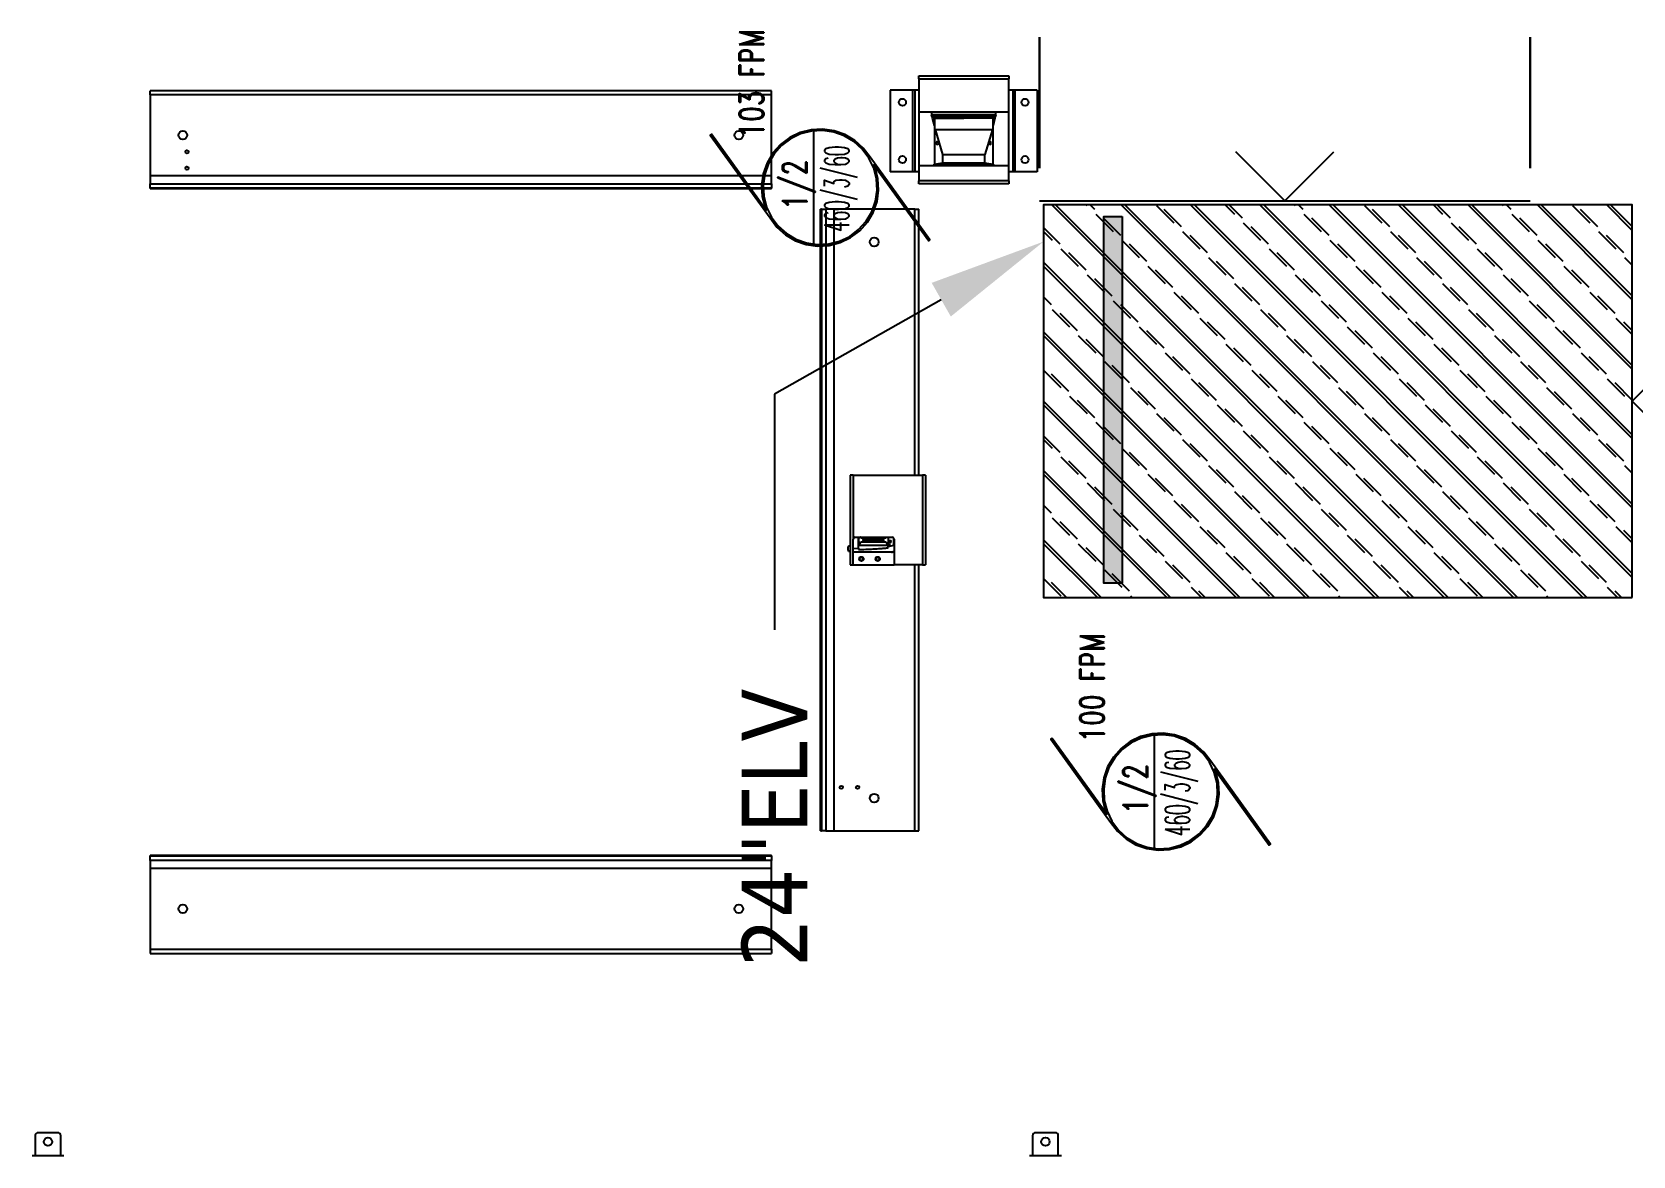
# Model space of a CAD drawing. Header units: inches. Extents: x 0 to 34.2, y 0 to 22.
# Drawn here: x 7.671 to 12.602, y 6.175 to 9.636 of the extents above; entities that cross this region are included whole.
import ezdxf
from ezdxf import colors
from ezdxf.entities.mleader import LeaderData, LeaderLine
from ezdxf.enums import TextEntityAlignment as Align
from ezdxf.math import Vec2, Vec3

# ---------------------------------------------------------------- set-up
doc = ezdxf.new("R2010")
doc.units = ezdxf.units.IN
doc.header["$MEASUREMENT"] = 0
doc.layers.add('DCA_CONVEYOR', color=5, linetype='Continuous', true_color=0x0000ff)
doc.layers.add('DCA_DIMENSIONS', color=7, linetype='Continuous')
doc.styles.add('DCA', font='tahoma.ttf')
doc.styles.add('ROMAND', font='romand', dxfattribs={"width": 0.75})

# ---------------------------------------------------------------- blocks, each defined once
blk = doc.blocks.new('ARB')
at = {"layer": 'DCA_CONVEYOR'}
h = blk.add_hatch(dxfattribs=at)
h.set_pattern_fill('ANSI33', color=256, scale=12, angle=180)
h.set_pattern_definition([(225, (13494.626, 15341.2507), (2.12132, -2.12132), []), (225, (13492.5048, 15341.2507), (2.12132, -2.12132), [1.5, -0.75])])
h.paths.add_polyline_path([(13493.574, 15169.824), (13469.574, 15169.824), (13469.574, 15133.824), (13493.574, 15133.824)])
h = blk.add_hatch(color=256, dxfattribs=at)
h.dxf.hatch_style = 1
h.paths.add_polyline_path([(13470.277, 15138.637), (13492.712, 15138.637), (13492.712, 15137.504), (13470.277, 15137.504)])
at = {"layer": 'DCA_CONVEYOR', "elevation": 17.25}
blk.add_lwpolyline([(13493.574, 15169.824), (13469.574, 15169.824), (13469.574, 15133.824), (13493.574, 15133.824)], close=True, dxfattribs=at)
at = {"layer": 'DCA_CONVEYOR'}
blk.add_lwpolyline([(13470.277, 15138.637), (13492.712, 15138.637), (13492.712, 15137.504), (13470.277, 15137.504)], close=True, dxfattribs=at)
blk = doc.blocks.new('Motor Symbol')
at = {"linetype": 'Continuous'}
for p, q in [((-1.872, 2.689), (-1.872, 2.689)), ((-3.478, 0), (3.478, 0))]:
    blk.add_line(p, q, dxfattribs=at)
for points in [[(-2.132, -3.262), (-1.528, -3.62), (-0.866, -3.853), (-0.171, -3.952), (0.531, -3.914), (1.211, -3.74), (1.367, -3.665), (-3.273, -7.016), (-3.219, -7.092), (1.844, -3.436), (2.406, -3.015), (2.874, -2.492), (3.232, -1.888), (3.465, -1.225), (3.564, -0.53), (3.526, 0.171), (3.352, 0.851), (3.048, 1.484), (2.627, 2.046), (2.104, 2.515), (1.5, 2.873), (0.837, 3.106), (0.142, 3.205), (-0.559, 3.167), (-1.239, 2.992), (-1.396, 2.917), (3.245, 6.269), (3.19, 6.345), (-1.872, 2.689), (-2.434, 2.267), (-2.903, 1.745), (-3.26, 1.14), (-3.493, 0.478), (-3.593, -0.217), (-3.554, -0.918), (-3.38, -1.599), (-3.076, -2.232), (-2.655, -2.793)], [(2.798, -2.436), (3.147, -1.848), (3.374, -1.203), (3.47, -0.526), (3.433, 0.157), (3.263, 0.819), (2.968, 1.435), (2.557, 1.982), (2.048, 2.439), (1.46, 2.787), (0.815, 3.014), (0.138, 3.111), (-0.544, 3.073), (-1.207, 2.904), (-1.823, 2.608), (-2.37, 2.198), (-2.827, 1.689), (-3.175, 1.101), (-3.402, 0.456), (-3.498, -0.221), (-3.461, -0.904), (-3.292, -1.566), (-2.996, -2.183), (-2.586, -2.73), (-2.077, -3.186), (-1.488, -3.534), (-0.843, -3.761), (-0.167, -3.858), (0.516, -3.821), (1.179, -3.651), (1.795, -3.355), (2.342, -2.945), (2.798, -2.436)]]:
    blk.add_lwpolyline(points, close=True, dxfattribs=at)
at = {"style": 'ROMAND', "width": 0.75}
blk.add_attdef('FPM', (3.038, 3.074), '', height=1.5, dxfattribs=at)
at = {"style": 'ROMAND'}
for tag, width, p in [('HP', 0.75, (0.162, 0.432)), ('VOLTAGE', 0.5, (-0.083, -2.15))]:
    blk.add_attdef(tag, text='', height=1.5, dxfattribs=dict(at, width=width)).set_placement(p, align=Align.CENTER)
blk = doc.blocks.new('T6')
at = {"layer": 'DCA_CONVEYOR'}
h = blk.add_hatch(dxfattribs=at)
h.set_pattern_fill('ANSI33', color=256, scale=12, angle=360)
h.set_pattern_definition([(45, (12540.5683, 16179.9117), (-2.12132, 2.12132), []), (45, (12542.6896, 16179.9117), (-2.12132, 2.12132), [1.5, -0.75])])
h.paths.add_polyline_path([(12541.621, 16351.338), (12565.621, 16351.338), (12565.621, 16387.338), (12541.621, 16387.338)])
h = blk.add_hatch(color=256, dxfattribs=at)
h.dxf.hatch_style = 1
h.paths.add_polyline_path([(12564.917, 16382.525), (12542.482, 16382.525), (12542.482, 16383.658), (12564.917, 16383.658)])
at = {"color": 237, "true_color": 0x802060}
for p, q in [((12565.871, 16387.584, 24), (12565.871, 16357.584, 24)), ((12565.871, 16372.584, 24), (12568.871, 16375.584, 24)), ((12565.871, 16372.584, 24), (12568.871, 16369.584, 24)), ((12541.621, 16351.338, 24), (12565.621, 16351.338, 24)), ((12553.621, 16351.338, 24), (12550.621, 16348.338, 24)), ((12553.621, 16351.338, 24), (12556.621, 16348.338, 24))]:
    blk.add_line(p, q, dxfattribs=at)
at = {"layer": 'DCA_CONVEYOR'}
for points, elevation in [([(12541.621, 16351.338), (12565.621, 16351.338), (12565.621, 16387.338), (12541.621, 16387.338)], 24), ([(12564.917, 16382.525), (12542.482, 16382.525), (12542.482, 16383.658), (12564.917, 16383.658)], 6.75)]:
    blk.add_lwpolyline(points, close=True, dxfattribs=dict(at, elevation=elevation))
for points, invisible_edges in [([(12567.871, 16387.584, 17.25), (12575.871, 16387.584, 17.25), (12575.871, 16387.584, 16.25)], 12), ([(12567.871, 16387.584, 17.25), (12575.871, 16387.584, 16.25), (12573.371, 16387.584, 13.25)], 13), ([(12567.871, 16387.584, 17.25), (12573.371, 16387.584, 13.25), (12570.371, 16387.584, 13.25)], 13), ([(12567.871, 16387.584, 17.25), (12570.371, 16387.584, 13.25), (12567.871, 16387.584, 16.25)], 1), ([(12567.871, 16357.584, 17.25), (12575.871, 16357.584, 17.25), (12575.871, 16357.584, 16.25)], 12), ([(12567.871, 16357.584, 17.25), (12575.871, 16357.584, 16.25), (12573.371, 16357.584, 13.25)], 13), ([(12567.871, 16357.584, 17.25), (12573.371, 16357.584, 13.25), (12570.371, 16357.584, 13.25)], 13), ([(12567.871, 16357.584, 17.25), (12570.371, 16357.584, 13.25), (12567.871, 16357.584, 16.25)], 1)]:
    blk.add_3dface(points, dxfattribs=dict(at, invisible_edges=invisible_edges))

msp = doc.modelspace()

# ---------------------------------------------------------------- linework, layer by layer
at = {"color": 7, "linetype": 'Continuous', "lineweight": 25}
for p, q in [((10.4022, 9.4924), (10.4022, 9.5016)), ((10.4022, 9.5016), (10.6792, 9.5016)), ((10.4022, 9.4924), (10.4022, 9.3908)), ((10.4022, 9.4924), (10.6792, 9.4924)), ((10.6792, 9.5016), (10.6792, 9.4924)), ((10.6792, 9.3908), (10.6792, 9.4924)), ((9.9488, 9.4556), (8.0349, 9.4556)), ((8.0349, 9.443), (8.0349, 9.4556)), ((9.9488, 9.443), (8.0349, 9.443)), ((8.0349, 9.443), (8.0349, 9.1944)), ((9.9488, 9.443), (9.9488, 9.4556)), ((9.9488, 9.1944), (9.9488, 9.443)), ((10.314, 9.4577), (10.314, 9.2059)), ((10.3833, 9.4577), (10.314, 9.4577)), ((10.3833, 9.4577), (10.3833, 9.2059)), ((10.3896, 9.4577), (10.3833, 9.4577)), ((10.3896, 9.4577), (10.3896, 9.2059)), ((10.4022, 9.4577), (10.3896, 9.4577)), ((10.6918, 9.4577), (10.6792, 9.4577)), ((10.6918, 9.4577), (10.6918, 9.2059)), ((10.6981, 9.4577), (10.6918, 9.4577)), ((10.6981, 9.4577), (10.6981, 9.2059)), ((10.7673, 9.4577), (10.6981, 9.4577)), ((10.7673, 9.4577), (10.7673, 9.2059)), ((10.4022, 9.3908), (10.6792, 9.3908)), ((10.4022, 9.3908), (10.4022, 9.2246)), ((10.4415, 9.3908), (10.4415, 9.381)), ((10.6398, 9.381), (10.4415, 9.381)), ((10.4435, 9.3751), (10.4415, 9.381)), ((10.6378, 9.3751), (10.4435, 9.3751)), ((10.4449, 9.3711), (10.4435, 9.3751)), ((10.4504, 9.3485), (10.4449, 9.3711)), ((10.4504, 9.3711), (10.4504, 9.3364)), ((10.6309, 9.3364), (10.6309, 9.3711)), ((10.6364, 9.3711), (10.6309, 9.3485)), ((10.6378, 9.3751), (10.6364, 9.3711)), ((10.6398, 9.381), (10.6378, 9.3751)), ((10.6398, 9.381), (10.6398, 9.3908)), ((10.6792, 9.2246), (10.6792, 9.3908)), ((10.4504, 9.3364), (10.4504, 9.2297)), ((10.4524, 9.3364), (10.4752, 9.2591)), ((10.6289, 9.3364), (10.6061, 9.2591)), ((10.6309, 9.2297), (10.6309, 9.3364)), ((10.4567, 9.2968), (10.4567, 9.2915)), ((10.4629, 9.2963), (10.4579, 9.2978)), ((10.4579, 9.2905), (10.4629, 9.292)), ((10.4636, 9.2954), (10.4636, 9.2929)), ((10.6177, 9.2954), (10.6177, 9.2929)), ((10.6234, 9.2978), (10.6184, 9.2963)), ((10.6184, 9.292), (10.6234, 9.2905)), ((10.6247, 9.2915), (10.6247, 9.2968)), ((10.4022, 9.2246), (10.4022, 9.1783)), ((10.6792, 9.2246), (10.4022, 9.2246)), ((10.4474, 9.2246), (10.4496, 9.2285)), ((10.4496, 9.2285), (10.4502, 9.2294)), ((10.4502, 9.2294), (10.4752, 9.2335)), ((10.4524, 9.2297), (10.4504, 9.2297)), ((10.4752, 9.2591), (10.4752, 9.2335)), ((10.6061, 9.2335), (10.6061, 9.2591)), ((10.6061, 9.2335), (10.6311, 9.2294)), ((10.6309, 9.2297), (10.629, 9.2297)), ((10.6311, 9.2294), (10.6317, 9.2285)), ((10.6792, 9.1783), (10.6792, 9.2246)), ((8.0349, 9.1944), (9.9488, 9.1944)), ((8.0349, 9.1944), (8.0349, 9.1692)), ((9.9488, 9.1692), (9.9488, 9.1944)), ((10.3833, 9.2059), (10.314, 9.2059)), ((10.3896, 9.2059), (10.3833, 9.2059)), ((10.4022, 9.2059), (10.3896, 9.2059)), ((10.6792, 9.1783), (10.4022, 9.1783)), ((10.4022, 9.1692), (10.4022, 9.1783)), ((10.6918, 9.2059), (10.6792, 9.2059)), ((10.6792, 9.1783), (10.6792, 9.1692)), ((10.6981, 9.2059), (10.6918, 9.2059)), ((10.7673, 9.2059), (10.6981, 9.2059)), ((8.0349, 9.1692), (9.9488, 9.1692)), ((8.0349, 9.1566), (8.0349, 9.1692)), ((8.0349, 9.1566), (9.9488, 9.1566)), ((8.0349, 9.1566), (8.0349, 9.1534)), ((9.9488, 9.1534), (8.0349, 9.1534)), ((9.9488, 9.1692), (9.9488, 9.1566)), ((9.9488, 9.1534), (9.9488, 9.1566)), ((10.6792, 9.1692), (10.4022, 9.1692)), ((10.1, 7.1765), (10.1, 9.0905)), ((10.1031, 9.0905), (10.1, 9.0905)), ((10.1031, 9.0905), (10.1031, 7.1765)), ((10.1031, 9.0905), (10.1157, 9.0905)), ((10.1157, 9.0905), (10.1157, 7.1765)), ((10.1409, 9.0905), (10.1157, 9.0905)), ((10.1409, 9.0905), (10.1409, 7.1765)), ((10.3896, 9.0905), (10.1409, 9.0905)), ((10.3896, 9.0905), (10.4022, 9.0905)), ((10.3896, 8.272), (10.3896, 9.0905)), ((10.4022, 8.272), (10.4022, 9.0905)), ((10.2004, 8.272), (10.1913, 8.272)), ((10.1913, 8.272), (10.1913, 7.995)), ((10.2004, 8.272), (10.2004, 8.0743)), ((10.2004, 8.272), (10.4138, 8.272)), ((10.4138, 8.272), (10.4138, 7.995)), ((10.423, 8.272), (10.4138, 8.272)), ((10.423, 8.272), (10.423, 7.995)), ((10.1913, 8.0526), (10.1858, 8.0526)), ((10.2004, 7.995), (10.2004, 8.0743)), ((10.2004, 8.0462), (10.2161, 8.0466)), ((10.2067, 8.0806), (10.3201, 8.0806)), ((10.2161, 8.0466), (10.2161, 8.0806)), ((10.2161, 8.0466), (10.2161, 8.0425)), ((10.2171, 8.0561), (10.2171, 8.0806)), ((10.2171, 8.0553), (10.2171, 8.0561)), ((10.3075, 8.0553), (10.2171, 8.0553)), ((10.2238, 8.0659), (10.2256, 8.0659)), ((10.2256, 8.0778), (10.2239, 8.0778)), ((10.299, 8.0778), (10.2256, 8.0778)), ((10.2256, 8.0659), (10.299, 8.0659)), ((10.2315, 8.073), (10.2932, 8.073)), ((10.2315, 8.071), (10.2931, 8.071)), ((10.3007, 8.0778), (10.299, 8.0778)), ((10.299, 8.0659), (10.3008, 8.0659)), ((10.3075, 8.0806), (10.3075, 8.0561)), ((10.3075, 8.0561), (10.3075, 8.0553)), ((10.3083, 8.0806), (10.3083, 8.0576)), ((10.3083, 8.0576), (10.3133, 8.0576)), ((10.3083, 8.0526), (10.3089, 8.0527)), ((10.3089, 8.0527), (10.3083, 8.0527)), ((10.3083, 8.0527), (10.3083, 8.0526)), ((10.3083, 8.0484), (10.3083, 8.0526)), ((10.3089, 8.0527), (10.3133, 8.0527)), ((10.3137, 8.0637), (10.3125, 8.0693)), ((10.313, 8.07), (10.3155, 8.07)), ((10.3133, 8.0576), (10.3133, 8.0534)), ((10.3133, 8.0534), (10.3252, 8.0562)), ((10.3133, 8.0527), (10.3133, 8.0534)), ((10.3161, 8.0693), (10.3149, 8.0637)), ((10.3161, 8.0694), (10.3161, 8.0693)), ((10.3252, 8.0562), (10.3252, 8.0779)), ((10.3252, 8.0562), (10.3264, 8.0561)), ((10.3264, 8.0743), (10.3264, 7.995)), ((10.1858, 8.0378), (10.1913, 8.0378)), ((10.1913, 7.995), (10.2004, 7.995)), ((10.2004, 7.995), (10.3264, 7.995)), ((10.3187, 8.035), (10.3187, 8.0343)), ((10.3187, 8.0343), (10.3217, 8.0343)), ((10.3217, 8.0343), (10.3217, 8.0354)), ((10.323, 8.0343), (10.3217, 8.0343)), ((10.323, 8.0356), (10.323, 8.0343)), ((10.4138, 7.995), (10.3264, 7.995)), ((10.3896, 7.1765), (10.3896, 7.995)), ((10.4022, 7.1765), (10.4022, 7.995)), ((10.4138, 7.995), (10.423, 7.995)), ((10.1, 7.1765), (10.1031, 7.1765)), ((10.1157, 7.1765), (10.1031, 7.1765)), ((10.1157, 7.1765), (10.1409, 7.1765)), ((10.1409, 7.1765), (10.3896, 7.1765)), ((10.3896, 7.1765), (10.4022, 7.1765)), ((8.0349, 7.1009), (8.0349, 7.0978)), ((8.0349, 7.1009), (9.9488, 7.1009)), ((8.0349, 7.0852), (8.0349, 7.0978)), ((9.9488, 7.0978), (8.0349, 7.0978)), ((9.9488, 7.0852), (8.0349, 7.0852)), ((8.0349, 7.0852), (8.0349, 7.06)), ((9.9488, 7.06), (8.0349, 7.06)), ((8.0349, 7.06), (8.0349, 6.8113)), ((9.9488, 7.0978), (9.9488, 7.1009)), ((9.9488, 7.0978), (9.9488, 7.0852)), ((9.9488, 7.06), (9.9488, 7.0852)), ((9.9488, 6.8113), (9.9488, 7.06)), ((8.0349, 6.8113), (9.9488, 6.8113)), ((8.0349, 6.8113), (8.0349, 6.7987)), ((9.9488, 6.8113), (9.9488, 6.7987)), ((8.0349, 6.7987), (9.9488, 6.7987)), ((7.6803, 6.2366), (7.6803, 6.1748)), ((7.7497, 6.2465), (7.6902, 6.2465)), ((7.7596, 6.1748), (7.7596, 6.2366)), ((10.7527, 6.2366), (10.7527, 6.1748)), ((10.8221, 6.2465), (10.7626, 6.2465)), ((10.832, 6.1748), (10.832, 6.2366)), ((7.769, 6.1748), (7.6709, 6.1748)), ((10.8414, 6.1748), (10.7433, 6.1748))]:
    msp.add_line(p, q, dxfattribs=at)
for centre, radius in [((10.3518, 9.42), 0.011), ((10.7295, 9.42), 0.011), ((8.1356, 9.3187), 0.0134), ((9.8481, 9.3187), 0.0134), ((8.1482, 9.2672), 0.00506), ((8.1482, 9.2169), 0.00506), ((10.3518, 9.2437), 0.011), ((10.7295, 9.2437), 0.011), ((10.2652, 8.9897), 0.0134), ((10.2256, 8.0138), 0.0067), ((10.2256, 8.0138), 0.00506), ((10.276, 8.0138), 0.0067), ((10.276, 8.0138), 0.00506), ((10.1633, 7.3102), 0.00506), ((10.2137, 7.3102), 0.00506), ((10.2652, 7.2772), 0.0134), ((8.1356, 6.9357), 0.0134), ((9.8481, 6.9357), 0.0134), ((7.72, 6.2187), 0.0129), ((10.7924, 6.2187), 0.0129)]:
    msp.add_circle(centre, radius, dxfattribs=at)
for centre, radius, start, end in [((10.2067, 8.0743), 0.0063, 90, 180), ((10.2256, 8.0719), 0.00595, 351.6785, 10.9657), ((10.299, 8.0719), 0.00595, 169.0343, 188.3215), ((10.3201, 8.0743), 0.0063, 0, 90), ((7.6902, 6.2366), 0.00991, 90, 180), ((7.7497, 6.2366), 0.00991, 0, 90), ((10.7626, 6.2366), 0.00991, 90, 180), ((10.8221, 6.2366), 0.00991, 0, 90)]:
    msp.add_arc(centre, radius, start, end, dxfattribs=at)
for points in [[(10.4449, 9.3711), (10.4454, 9.3711), (10.4466, 9.3711), (10.45, 9.3711), (10.4547, 9.3711), (10.4607, 9.3711), (10.4679, 9.3711), (10.4761, 9.3711), (10.4854, 9.3711), (10.4954, 9.3711), (10.5061, 9.3711), (10.5173, 9.3711), (10.5289, 9.3711), (10.5367, 9.3711), (10.5407, 9.3711)], [(10.6364, 9.3711), (10.6359, 9.3711), (10.6348, 9.3711), (10.6313, 9.3711), (10.6266, 9.3711), (10.6206, 9.3711), (10.6135, 9.3711), (10.6052, 9.3711), (10.596, 9.3711), (10.5859, 9.3711), (10.5752, 9.3711), (10.564, 9.3711), (10.5524, 9.3711), (10.5446, 9.3711), (10.5407, 9.3711)], [(10.4504, 9.3364), (10.4506, 9.3364), (10.4509, 9.3364), (10.4533, 9.3364), (10.4571, 9.3364), (10.4623, 9.3364), (10.4689, 9.3364), (10.4767, 9.3364), (10.4856, 9.3364), (10.4954, 9.3364), (10.506, 9.3364), (10.5172, 9.3364), (10.5289, 9.3364), (10.5367, 9.3364), (10.5407, 9.3364)], [(10.5407, 9.3364), (10.5446, 9.3364), (10.5525, 9.3364), (10.5641, 9.3364), (10.5753, 9.3364), (10.5859, 9.3364), (10.5957, 9.3364), (10.6046, 9.3364), (10.6125, 9.3364), (10.619, 9.3364), (10.6243, 9.3364), (10.628, 9.3364), (10.6304, 9.3364), (10.6307, 9.3364), (10.6309, 9.3364)], [(10.4752, 9.2591), (10.4755, 9.2591), (10.476, 9.2591), (10.4798, 9.2591), (10.4859, 9.2591), (10.4941, 9.2591), (10.5041, 9.2591), (10.5155, 9.2591), (10.5278, 9.2591), (10.5364, 9.2591), (10.5407, 9.2591)], [(10.4753, 9.2335), (10.4758, 9.2335), (10.4768, 9.2335), (10.4811, 9.2335), (10.4873, 9.2335), (10.4955, 9.2335), (10.5053, 9.2335), (10.5164, 9.2335), (10.5283, 9.2335), (10.5365, 9.2335), (10.5407, 9.2335)], [(10.5407, 9.2591), (10.5449, 9.2591), (10.5535, 9.2591), (10.5659, 9.2591), (10.5773, 9.2591), (10.5872, 9.2591), (10.5954, 9.2591), (10.6015, 9.2591), (10.6054, 9.2591), (10.6059, 9.2591), (10.6061, 9.2591)], [(10.5407, 9.2335), (10.5448, 9.2335), (10.553, 9.2335), (10.565, 9.2335), (10.576, 9.2335), (10.5858, 9.2335), (10.594, 9.2335), (10.6003, 9.2335), (10.6046, 9.2335), (10.6055, 9.2335), (10.606, 9.2335)], [(10.1851, 8.0452), (10.1851, 8.0462), (10.1852, 8.0481), (10.1853, 8.0506), (10.1855, 8.0523), (10.1857, 8.0525), (10.1858, 8.0526)], [(10.1858, 8.0378), (10.1857, 8.0379), (10.1855, 8.0382), (10.1853, 8.0399), (10.1852, 8.0423), (10.1851, 8.0443), (10.1851, 8.0452)], [(10.3125, 8.0693), (10.3125, 8.0693), (10.3124, 8.0694), (10.3125, 8.0696), (10.3125, 8.0697), (10.3126, 8.0698), (10.3127, 8.0699), (10.3128, 8.07), (10.3129, 8.07), (10.313, 8.07), (10.313, 8.07)], [(10.3149, 8.0637), (10.3148, 8.0636), (10.3148, 8.0635), (10.3147, 8.0634), (10.3145, 8.0633), (10.3143, 8.0632), (10.3141, 8.0633), (10.3139, 8.0634), (10.3138, 8.0635), (10.3137, 8.0636), (10.3137, 8.0637)], [(10.3155, 8.07), (10.3156, 8.07), (10.3158, 8.07), (10.316, 8.0699), (10.3161, 8.0697), (10.3161, 8.0695), (10.3161, 8.0694)]]:
    msp.add_open_spline(points, degree=3, dxfattribs=at)
for points, knots in [([(10.4579, 9.2978), (10.4578, 9.2978), (10.4575, 9.2978), (10.4571, 9.2977), (10.4569, 9.2974), (10.4568, 9.2972), (10.4567, 9.297), (10.4567, 9.2969), (10.4567, 9.2968)], [0, 0, 0, 0, 0.266812, 0.553531, 0.688517, 0.8047, 0.905231, 1, 1, 1, 1]), ([(10.4567, 9.2915), (10.4567, 9.2914), (10.4567, 9.2913), (10.4568, 9.2911), (10.4569, 9.2909), (10.4571, 9.2906), (10.4575, 9.2905), (10.4578, 9.2905), (10.4579, 9.2905)], [0, 0, 0, 0, 0.0947818, 0.1953003, 0.3115146, 0.4464688, 0.7331884, 1, 1, 1, 1]), ([(10.4629, 9.2963), (10.463, 9.2963), (10.4632, 9.2962), (10.4634, 9.296), (10.4635, 9.2958), (10.4636, 9.2956), (10.4636, 9.2954), (10.4636, 9.2954)], [0, 0, 0, 0, 0.282893, 0.548768, 0.783528, 0.89167, 1, 1, 1, 1]), ([(10.4636, 9.2929), (10.4636, 9.2929), (10.4636, 9.2928), (10.4635, 9.2925), (10.4634, 9.2923), (10.4632, 9.2921), (10.463, 9.292), (10.4629, 9.292)], [0, 0, 0, 0, 0.105284, 0.210655, 0.450998, 0.713215, 1, 1, 1, 1]), ([(10.6177, 9.2954), (10.6177, 9.2954), (10.6177, 9.2955), (10.6178, 9.2958), (10.6179, 9.296), (10.6182, 9.2962), (10.6183, 9.2963), (10.6184, 9.2963)], [0, 0, 0, 0, 0.105284, 0.210655, 0.450998, 0.713215, 1, 1, 1, 1]), ([(10.6184, 9.292), (10.6183, 9.292), (10.6182, 9.2921), (10.6179, 9.2923), (10.6178, 9.2925), (10.6177, 9.2928), (10.6177, 9.2929), (10.6177, 9.2929)], [0, 0, 0, 0, 0.282893, 0.548768, 0.783528, 0.89167, 1, 1, 1, 1]), ([(10.6247, 9.2968), (10.6247, 9.2969), (10.6246, 9.297), (10.6246, 9.2972), (10.6244, 9.2974), (10.6242, 9.2977), (10.6238, 9.2978), (10.6235, 9.2978), (10.6234, 9.2978)], [0, 0, 0, 0, 0.094776, 0.195301, 0.311515, 0.446469, 0.733188, 1, 1, 1, 1]), ([(10.6234, 9.2905), (10.6235, 9.2905), (10.6238, 9.2905), (10.6242, 9.2906), (10.6244, 9.2909), (10.6246, 9.2911), (10.6246, 9.2913), (10.6247, 9.2914), (10.6247, 9.2915)], [0, 0, 0, 0, 0.266812, 0.553531, 0.688517, 0.8047, 0.905237, 1, 1, 1, 1]), ([(10.6317, 9.2285), (10.6316, 9.2285), (10.6312, 9.2285), (10.6301, 9.2285), (10.6289, 9.2285), (10.6275, 9.2285), (10.6264, 9.2285), (10.6251, 9.2285), (10.6236, 9.2285), (10.6219, 9.2285), (10.6199, 9.2285), (10.6156, 9.2285), (10.6082, 9.2285), (10.5967, 9.2285), (10.5839, 9.2285), (10.5721, 9.2285), (10.562, 9.2285), (10.5558, 9.2285), (10.5516, 9.2285), (10.5494, 9.2285), (10.5472, 9.2285), (10.545, 9.2285), (10.5428, 9.2285), (10.5371, 9.2285), (10.5281, 9.2285), (10.5162, 9.2285), (10.5054, 9.2285), (10.4947, 9.2285), (10.4846, 9.2285), (10.4754, 9.2285), (10.4681, 9.2285), (10.4623, 9.2285), (10.4579, 9.2285), (10.4547, 9.2285), (10.4524, 9.2285), (10.4508, 9.2285), (10.45, 9.2285), (10.4496, 9.2285)], [0, 0, 0, 0, 0.004071, 0.01637, 0.036162, 0.045679, 0.056278, 0.067945, 0.080658, 0.094385, 0.109147, 0.124989, 0.187557, 0.249918, 0.312399, 0.37493, 0.409763, 0.444809, 0.454031, 0.463253, 0.472468, 0.481668, 0.490844, 0.499988, 0.553512, 0.604521, 0.652253, 0.696906, 0.752142, 0.801667, 0.845933, 0.885141, 0.918744, 0.946923, 0.969872, 0.987596, 1, 1, 1, 1]), ([(10.6317, 9.2285), (10.6324, 9.2274), (10.6332, 9.2261), (10.6339, 9.2248), (10.6341, 9.2246)], [0, 0, 0, 0, 0.8037793, 1, 1, 1, 1]), ([(10.2161, 8.0425), (10.2315, 8.043), (10.2546, 8.0437), (10.2815, 8.0457), (10.2969, 8.0468), (10.3045, 8.0479), (10.3083, 8.0484)], [0, 0, 0, 0, 0.499488, 0.749559, 0.874836, 1, 1, 1, 1]), ([(10.2171, 8.0561), (10.2181, 8.0571), (10.2202, 8.0592), (10.2224, 8.0626), (10.2234, 8.065), (10.2238, 8.0659)], [0, 0, 0, 0, 0.370468, 0.750651, 1, 1, 1, 1]), ([(10.2239, 8.0778), (10.2234, 8.0788), (10.2229, 8.0798), (10.2222, 8.0805), (10.2221, 8.0806)], [0, 0, 0, 0, 0.940142, 1, 1, 1, 1]), ([(10.2315, 8.073), (10.2313, 8.0736), (10.2309, 8.0749), (10.2296, 8.0765), (10.2278, 8.0776), (10.2264, 8.0777), (10.2256, 8.0778)], [0, 0, 0, 0, 0.243347, 0.48657, 0.732454, 1, 1, 1, 1]), ([(10.2256, 8.0659), (10.2263, 8.066), (10.2276, 8.0661), (10.2294, 8.0671), (10.2307, 8.0686), (10.2314, 8.07), (10.2315, 8.0708), (10.2315, 8.071)], [0, 0, 0, 0, 0.233012, 0.465903, 0.701948, 0.940261, 1, 1, 1, 1]), ([(10.2931, 8.071), (10.2933, 8.0704), (10.2936, 8.0691), (10.2949, 8.0675), (10.2966, 8.0663), (10.298, 8.0659), (10.2989, 8.0659), (10.299, 8.0659)], [0, 0, 0, 0, 0.23508, 0.470032, 0.70783, 0.945156, 1, 1, 1, 1]), ([(10.299, 8.0778), (10.2984, 8.0778), (10.297, 8.0776), (10.2953, 8.0766), (10.2938, 8.0751), (10.2934, 8.0737), (10.2932, 8.073)], [0, 0, 0, 0, 0.241333, 0.482549, 0.726766, 1, 1, 1, 1]), ([(10.3025, 8.0806), (10.3025, 8.0806), (10.3018, 8.0798), (10.3012, 8.0788), (10.3007, 8.0778)], [0, 0, 0, 0, 0.0198435, 1, 1, 1, 1]), ([(10.3008, 8.0659), (10.3015, 8.0646), (10.3027, 8.0618), (10.3051, 8.0585), (10.3069, 8.0568), (10.3075, 8.0561)], [0, 0, 0, 0, 0.369373, 0.75051, 1, 1, 1, 1]), ([(10.3143, 8.0343), (10.3109, 8.0343), (10.3042, 8.0343), (10.2915, 8.0343), (10.2771, 8.0343), (10.2612, 8.0343), (10.2357, 8.0343), (10.2154, 8.0343), (10.2004, 8.0343)], [0, 0, 0, 0, 0.100505, 0.204189, 0.3403, 0.476998, 0.613752, 1, 1, 1, 1]), ([(10.3264, 8.0364), (10.3251, 8.0361), (10.3212, 8.0351), (10.3171, 8.0347), (10.3143, 8.0343)], [0, 0, 0, 0, 0.30546, 1, 1, 1, 1]), ([(10.3187, 8.0343), (10.3178, 8.0343), (10.3168, 8.0343), (10.3151, 8.0343), (10.315, 8.0343)], [0, 0, 0, 0, 0.9556573, 1, 1, 1, 1])]:
    msp.add_open_spline(points, degree=3, knots=knots, dxfattribs=at)

# ---------------------------------------------------------------- block references
at = {"layer": 'DCA_DIMENSIONS', "xscale": 0.05036738057762676, "yscale": 0.05036738057762676, "zscale": 0.05036738057762676}
for name, p, rotation in [('T6', (836.1741, -623.7935), 89.99999999999999), ('ARB', (-751.4643, 687.5311, 0.34), 270)]:
    msp.add_blockref(name, p, dxfattribs=dict(at, rotation=rotation))
at = {"layer": 'DCA_DIMENSIONS'}
ref = msp.add_blockref('Motor Symbol', (10.0795, 9.158), dxfattribs=dict(at, xscale=0.05036738057762676, yscale=0.05036738057762676, zscale=0.05036738057762676, rotation=89.99999999999999))
ref.add_attrib('FPM', '103 FPM', (9.9247, 9.311), dxfattribs={"layer": '0', "color": 4, "height": 0.07555, "rotation": 90, "style": 'ROMAND', "width": 0.75})
ref.add_attrib('VOLTAGE', '460/3/60', dxfattribs={"layer": '0', "color": 4, "height": 0.07555, "rotation": 90, "style": 'ROMAND', "width": 0.5}).set_placement((10.1878, 9.1538), align=Align.CENTER)
ref.add_attrib('HP', '1/2', dxfattribs={"layer": '0', "color": 4, "height": 0.07555, "rotation": 90, "style": 'ROMAND', "width": 0.75}).set_placement((10.0578, 9.1662), align=Align.CENTER)
ref = msp.add_blockref('Motor Symbol', (11.1285, 7.2974), dxfattribs=dict(at, xscale=0.05036738057762676, yscale=0.05036738057762676, zscale=0.05036738057762676, rotation=89.99999999999999))
ref.add_attrib('FPM', '100 FPM', (10.9737, 7.4504), dxfattribs={"layer": '0', "color": 4, "height": 0.07555, "rotation": 90, "style": 'ROMAND', "width": 0.75})
ref.add_attrib('VOLTAGE', '460/3/60', dxfattribs={"layer": '0', "color": 4, "height": 0.07555, "rotation": 90, "style": 'ROMAND', "width": 0.5}).set_placement((11.2368, 7.2932), align=Align.CENTER)
ref.add_attrib('HP', '1/2', dxfattribs={"layer": '0', "color": 4, "height": 0.07555, "rotation": 90, "style": 'ROMAND', "width": 0.75}).set_placement((11.1068, 7.3056), align=Align.CENTER)

# ---------------------------------------------------------------- leaders
ml = msp.add_multileader_mtext('Standard', dxfattribs=at)
ml.set_content('24"ELV', color=256, style='DCA')
ml.set_leader_properties()
ml.build(insert=Vec2(0, 0))
ml.multileader.update_dxf_attribs({"dogleg_length": 0.36, "arrow_head_size": 0.3626, "scale": 40})
ctx = ml.context
ctx.base_point, ctx.scale, ctx.char_height, ctx.arrow_head_size, ctx.landing_gap_size, ctx.plane_origin, ctx.plane_x_axis, ctx.plane_y_axis = Vec3(9.9578, 6.5739), 40, 0.20147, 0.3626, 0.1813, Vec3(10.6225, 9.8013), Vec3(0, 1), Vec3(-1, 0)
ctx.text_align_type = 2
notes = []
notes.append((ctx, [(0, (1, 1, 0), (9.9578, 8.5206), (0, -1), 0.7253, [(0, [(10.7868, 8.991)], 0, [])])]))
ctx.mtext.insert, ctx.mtext.text_direction, ctx.mtext.rotation, ctx.mtext.alignment, ctx.mtext.flow_direction = Vec3(9.8571, 7.614), Vec3(0, 1), 1.570796, 3, 5
for ctx, leaders in notes:
    for number, flags, end, landing, length, lines in leaders:
        leader = LeaderData()
        leader.index, (leader.has_last_leader_line, leader.has_dogleg_vector, leader.attachment_direction) = number, flags
        leader.last_leader_point, leader.dogleg_vector, leader.dogleg_length = Vec3(end), Vec3(landing), length
        for number, points, colour, breaks in lines:
            line = LeaderLine()
            line.index, line.vertices, line.color, line.breaks = number, Vec3.list(points), colors.encode_raw_color(colour), breaks
            leader.lines.append(line)
        ctx.leaders.append(leader)

doc.saveas('drawing.dxf')
